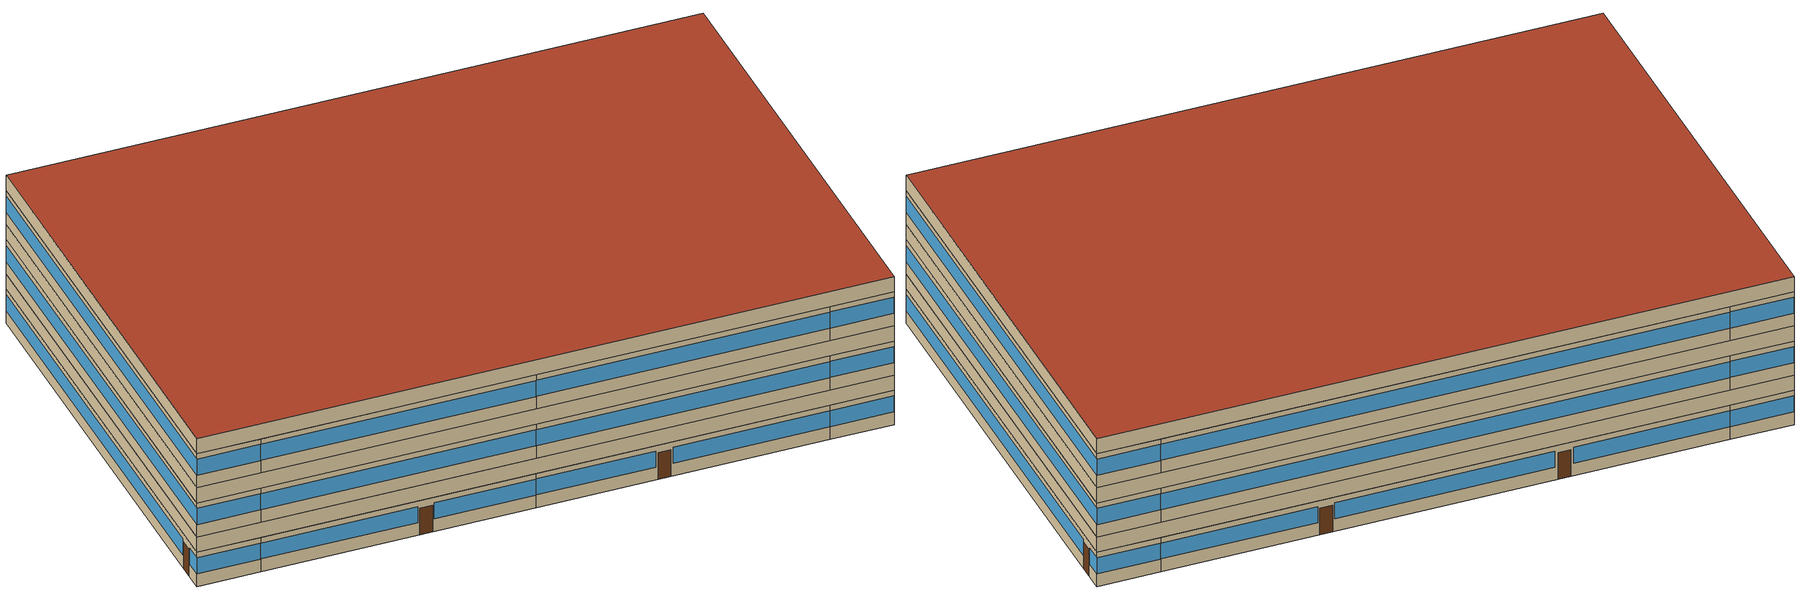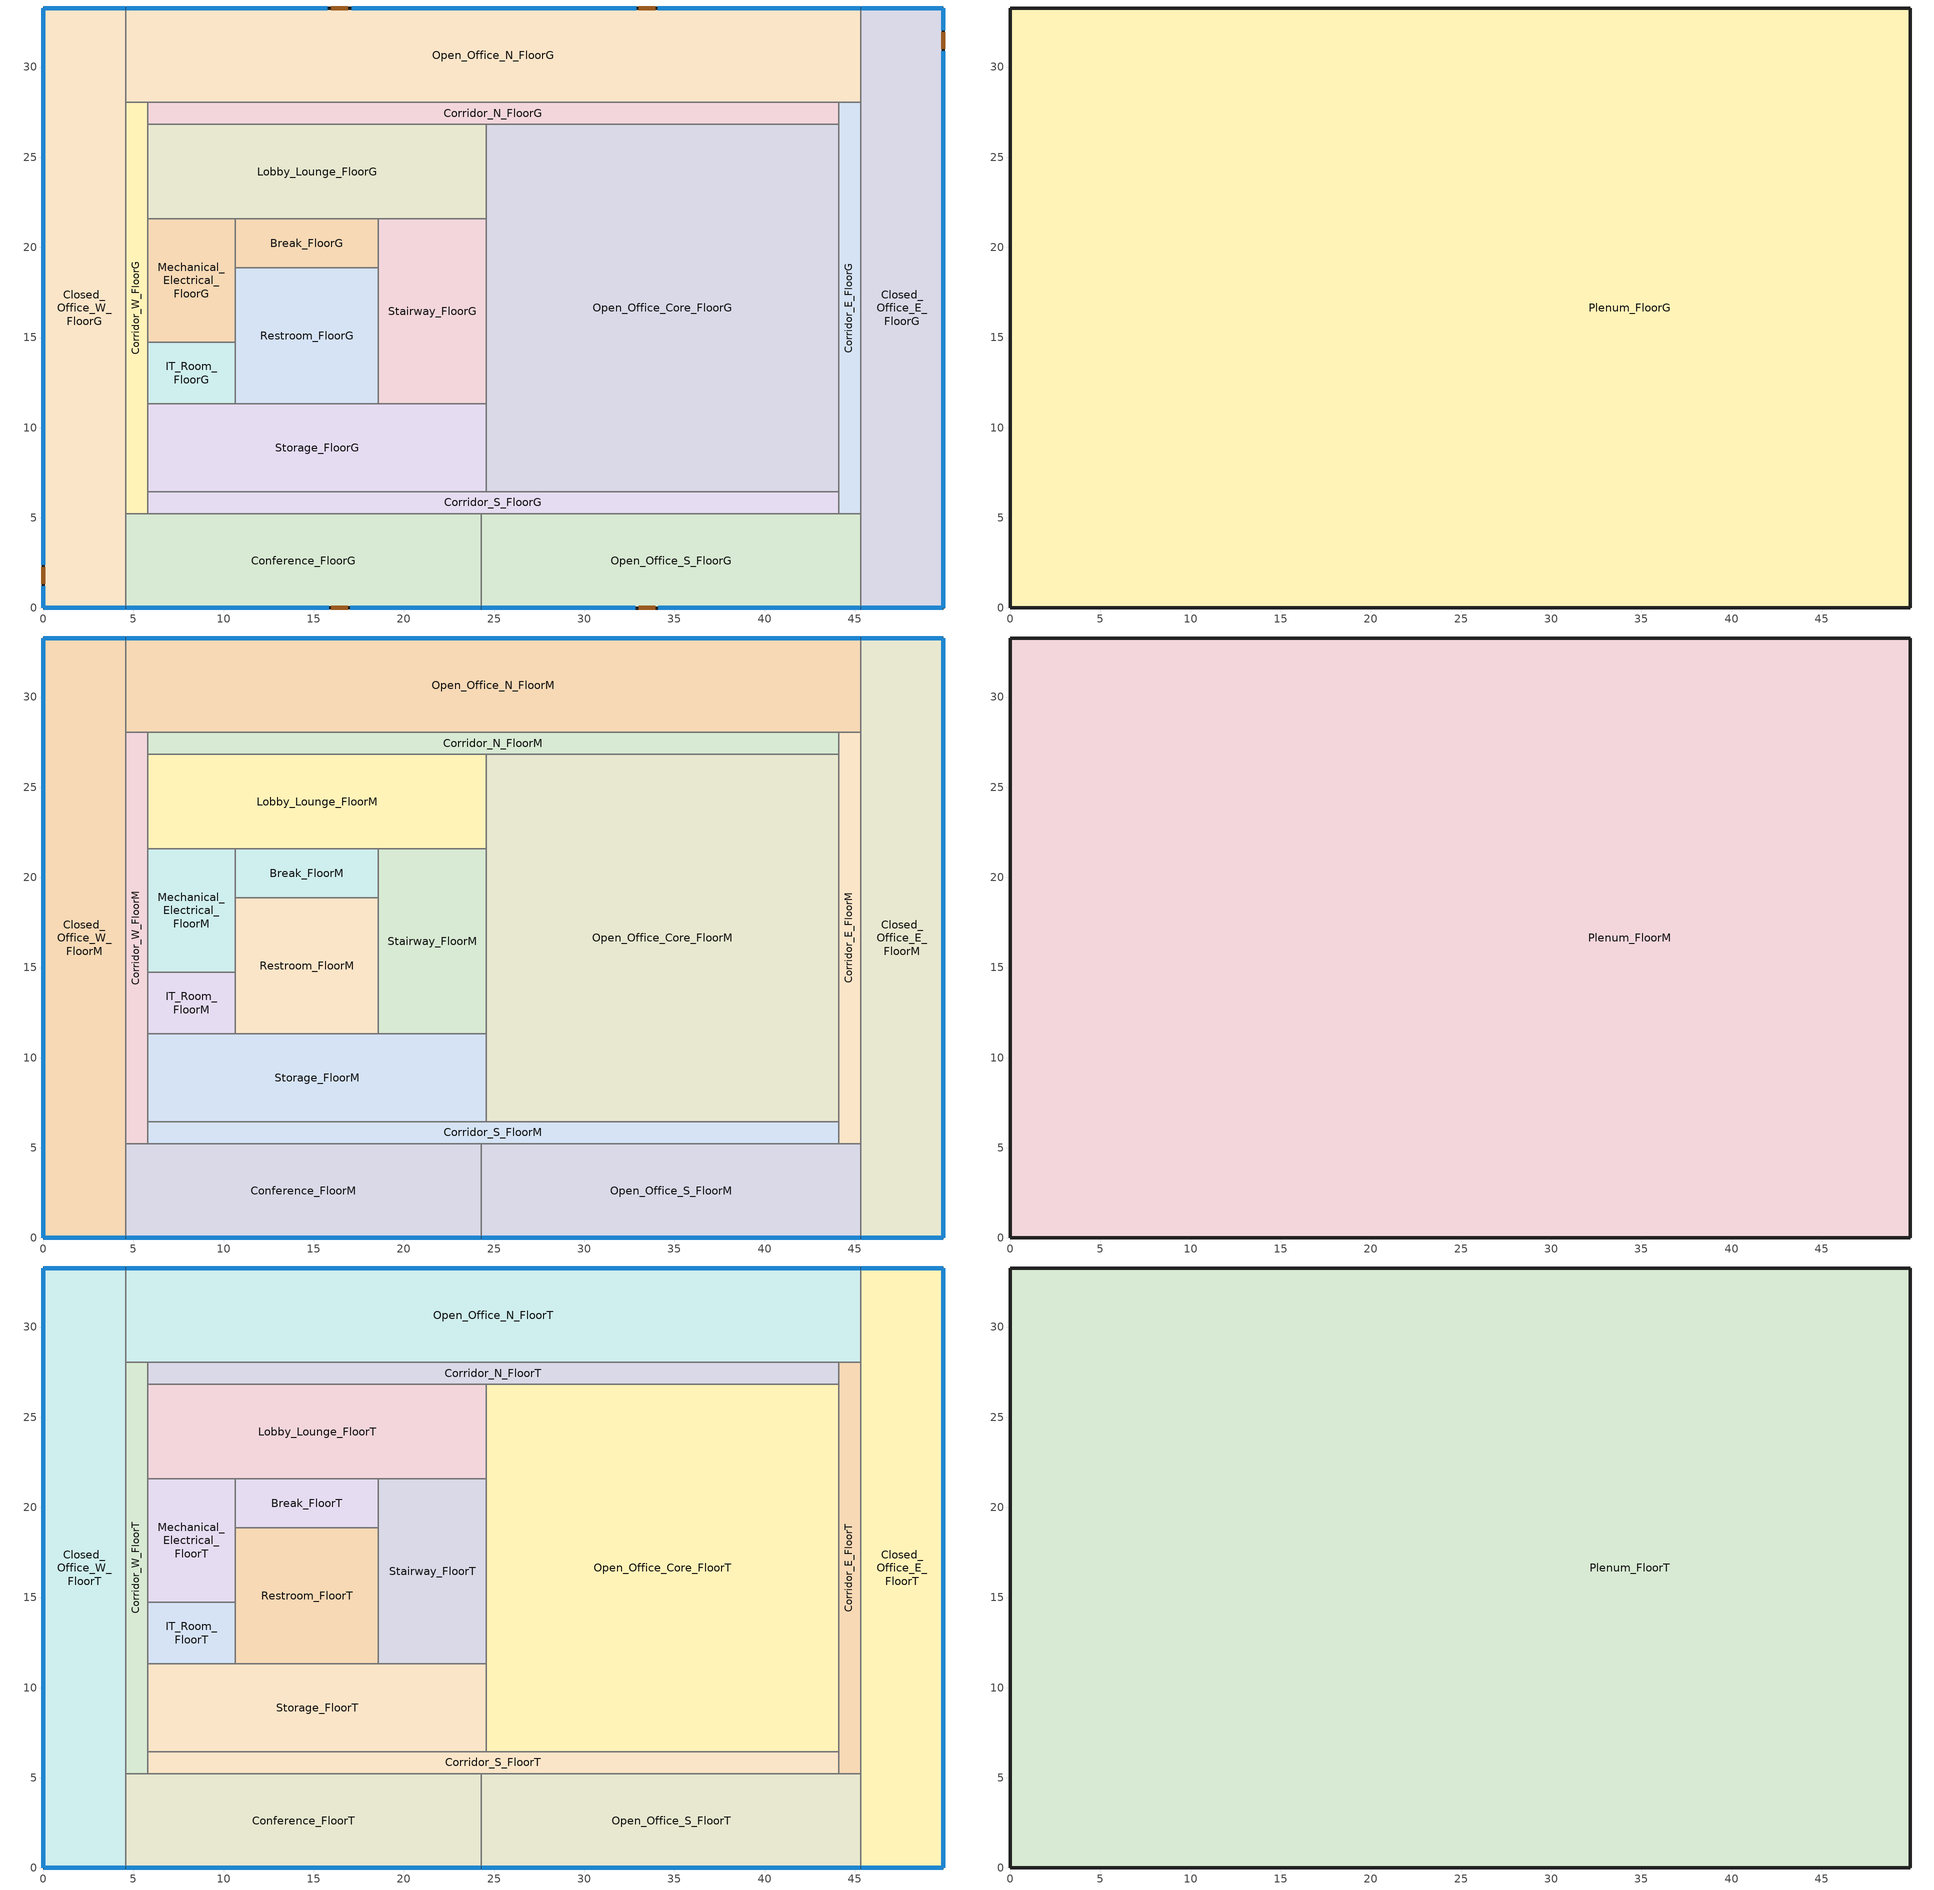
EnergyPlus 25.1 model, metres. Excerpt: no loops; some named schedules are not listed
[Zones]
Break_FloorG
 floor ground (GroundContactFloor): 18.58,21.58 18.58,18.86 10.65,18.86 10.65,21.58 z0
 wall to Stairway_FloorG (IntWall_MetalFramed): 18.58,18.86 18.58,21.58 z0:2.74
 wall to Lobby_Lounge_FloorG (IntWall_MetalFramed): 18.58,21.58 10.65,21.58 z0:2.74
 wall to Restroom_FloorG (IntWall_MetalFramed): 10.65,18.86 18.58,18.86 z0:2.74
 wall to Mechanical_Electrical_FloorG (IntWall_MetalFramed): 10.65,21.58 10.65,18.86 z0:2.74
Closed_Office_E_FloorG
 floor ground (GroundContactFloor): 49.91,33.27 49.91,0 45.34,0 45.34,33.27 z0
 wall outside (ExtWall_MetalFramed_NonRes): 45.34,0 49.91,0 49.91,33.27 45.34,33.27 z0:2.74
 wall to Corridor_E_FloorG (IntWall_MetalFramed): 45.34,28.04 45.34,5.24 z0:2.74
 wall to Open_Office_N_FloorG (IntWall_MetalFramed): 45.34,33.27 45.34,28.04 z0:2.74
 wall to Open_Office_S_FloorG (IntWall_MetalFramed): 45.34,5.24 45.34,0 z0:2.74
 window (FixedWindow_NonRes): 49.91,32.05 49.91,33.25 / 49.91,0.03 49.91,30.89 z1.02:2.3; 49.89,33.27 45.36,33.27 / 45.36,0 49.89,0 z1.02:2.32
 door (ExtOpaqueDoorU145): 49.91,31.01 49.91,31.92 z0:2.13
Closed_Office_W_FloorG
 floor ground (GroundContactFloor): 4.57,33.27 4.57,0 0,0 0,33.27 z0
 wall outside (ExtWall_MetalFramed_NonRes): 4.57,33.27 0,33.27 0,0 4.57,0 z0:2.74
 wall to Corridor_W_FloorG (IntWall_MetalFramed): 4.57,5.24 4.57,28.04 z0:2.74
 wall to Conference_FloorG (IntWall_MetalFramed): 4.57,0 4.57,5.24 z0:2.74
 wall to Open_Office_N_FloorG (IntWall_MetalFramed): 4.57,28.04 4.57,33.27 z0:2.74
 window (FixedWindow_NonRes): 4.55,33.27 0.03,33.27 / 0.03,0 4.55,0 z1.02:2.32; 0,1.21 0,0.03 / 0,33.25 0,2.4 z1.02:2.3
 door (ExtOpaqueDoorU145): 0,2.26 0,1.35 z0:2.13
Conference_FloorG
 floor ground (GroundContactFloor): 24.3,5.24 24.3,0 4.57,0 4.57,5.24 z0
 wall outside (ExtWall_MetalFramed_NonRes): 4.57,0 24.3,0 z0:2.74
 wall to Open_Office_S_FloorG (IntWall_MetalFramed): 24.3,0 24.3,5.24 z0:2.74
 wall to Corridor_S_FloorG (IntWall_MetalFramed): 24.3,5.24 5.79,5.24 z0:2.74
 wall to Corridor_W_FloorG (IntWall_MetalFramed): 5.79,5.24 4.57,5.24 z0:2.74
 window (FixedWindow_NonRes): 17.01,0 24.27,0 / 4.6,0 15.83,0 z1.02:2.31
 door (ExtOpaqueDoorU145): 15.98,0 16.89,0 z0:2.13
Corridor_E_FloorG
 floor ground (GroundContactFloor): 45.34,28.04 45.34,5.24 44.12,5.24 44.12,28.04 z0
 wall to Open_Office_N_FloorG (IntWall_MetalFramed): 45.34,28.04 44.12,28.04 z0:2.74
 wall to Open_Office_S_FloorG (IntWall_MetalFramed): 44.12,5.24 45.34,5.24 z0:2.74
 wall to Corridor_S_FloorG (IntWall_MetalFramed): 44.12,6.46 44.12,5.24 z0:2.74
 wall to Corridor_N_FloorG (IntWall_MetalFramed): 44.12,28.04 44.12,26.82 z0:2.74
 wall to Open_Office_Core_FloorG (IntWall_MetalFramed): 44.12,26.82 44.12,6.46 z0:2.74
Corridor_N_FloorG
 floor ground (GroundContactFloor): 44.12,28.04 44.12,26.82 5.79,26.82 5.79,28.04 z0
 wall to Corridor_W_FloorG (IntWall_MetalFramed): 5.79,28.04 5.79,26.82 z0:2.74
 wall to Lobby_Lounge_FloorG (IntWall_MetalFramed): 5.79,26.82 24.57,26.82 z0:2.74
 wall to Open_Office_Core_FloorG (IntWall_MetalFramed): 24.57,26.82 44.12,26.82 z0:2.74
 wall to Open_Office_N_FloorG (IntWall_MetalFramed): 44.12,28.04 5.79,28.04 z0:2.74
Corridor_S_FloorG
 floor ground (GroundContactFloor): 44.12,6.46 44.12,5.24 5.79,5.24 5.79,6.46 z0
 wall to Corridor_W_FloorG (IntWall_MetalFramed): 5.79,6.46 5.79,5.24 z0:2.74
 wall to Open_Office_Core_FloorG (IntWall_MetalFramed): 44.12,6.46 24.57,6.46 z0:2.74
 wall to Open_Office_S_FloorG (IntWall_MetalFramed): 24.3,5.24 44.12,5.24 z0:2.74
 wall to Storage_FloorG (IntWall_MetalFramed): 24.57,6.46 5.79,6.46 z0:2.74
Corridor_W_FloorG
 floor ground (GroundContactFloor): 5.79,28.04 5.79,5.24 4.57,5.24 4.57,28.04 z0
 wall to Open_Office_N_FloorG (IntWall_MetalFramed): 5.79,28.04 4.57,28.04 z0:2.74
 wall to IT_Room_FloorG (IntWall_MetalFramed): 5.79,11.32 5.79,14.74 z0:2.74
 wall to Lobby_Lounge_FloorG (IntWall_MetalFramed): 5.79,21.58 5.79,26.82 z0:2.74
 wall to Mechanical_Electrical_FloorG (IntWall_MetalFramed): 5.79,14.74 5.79,21.58 z0:2.74
 wall to Storage_FloorG (IntWall_MetalFramed): 5.79,6.46 5.79,11.32 z0:2.74
IT_Room_FloorG
 floor ground (GroundContactFloor): 10.65,14.74 10.65,11.32 5.79,11.32 5.79,14.74 z0
 wall to Restroom_FloorG (IntWall_MetalFramed): 10.65,11.32 10.65,14.74 z0:2.74
 wall to Mechanical_Electrical_FloorG (IntWall_MetalFramed): 10.65,14.74 5.79,14.74 z0:2.74
 wall to Storage_FloorG (IntWall_MetalFramed): 5.79,11.32 10.65,11.32 z0:2.74
Lobby_Lounge_FloorG
 floor ground (GroundContactFloor): 24.57,26.82 24.57,21.58 5.79,21.58 5.79,26.82 z0
 wall to Open_Office_Core_FloorG (IntWall_MetalFramed): 24.57,21.58 24.57,26.82 z0:2.74
 wall to Mechanical_Electrical_FloorG (IntWall_MetalFramed): 5.79,21.58 10.65,21.58 z0:2.74
 wall to Stairway_FloorG (IntWall_MetalFramed): 18.58,21.58 24.57,21.58 z0:2.74
Mechanical_Electrical_FloorG
 floor ground (GroundContactFloor): 10.65,21.58 10.65,14.74 5.79,14.74 5.79,21.58 z0
 wall to Restroom_FloorG (IntWall_MetalFramed): 10.65,14.74 10.65,18.86 z0:2.74
Open_Office_Core_FloorG
 floor ground (GroundContactFloor): 44.12,26.82 44.12,6.46 24.57,6.46 24.57,26.82 z0
 wall to Stairway_FloorG (IntWall_MetalFramed): 24.57,21.58 24.57,11.32 z0:2.74
 wall to Storage_FloorG (IntWall_MetalFramed): 24.57,11.32 24.57,6.46 z0:2.74
Open_Office_N_FloorG
 floor ground (GroundContactFloor): 45.34,33.27 45.34,28.04 4.57,28.04 4.57,33.27 z0
 wall outside (ExtWall_MetalFramed_NonRes): 45.34,33.27 4.57,33.27 z0:2.74
 window (FixedWindow_NonRes): 15.76,33.27 4.6,33.27 / 32.88,33.27 17.12,33.27 / 45.31,33.27 34.07,33.27 z1.02:2.3
 door (ExtOpaqueDoorU145): 16.89,33.27 15.98,33.27 / 33.93,33.27 33.02,33.27 z0:2.13
Open_Office_S_FloorG
 floor ground (GroundContactFloor): 45.34,5.24 45.34,0 24.3,0 24.3,5.24 z0
 wall outside (ExtWall_MetalFramed_NonRes): 24.3,0 45.34,0 z0:2.74
 window (FixedWindow_NonRes): 34.11,0 45.31,0 / 24.32,0 32.84,0 z1.02:2.31
 door (ExtOpaqueDoorU145): 33.02,0 33.93,0 z0:2.13
Restroom_FloorG
 floor ground (GroundContactFloor): 18.58,18.86 18.58,11.32 10.65,11.32 10.65,18.86 z0
 wall to Stairway_FloorG (IntWall_MetalFramed): 18.58,11.32 18.58,18.86 z0:2.74
 wall to Storage_FloorG (IntWall_MetalFramed): 10.65,11.32 18.58,11.32 z0:2.74
Stairway_FloorG
 floor ground (GroundContactFloor): 24.57,21.58 24.57,11.32 18.58,11.32 18.58,21.58 z0
 wall to Storage_FloorG (IntWall_MetalFramed): 18.58,11.32 24.57,11.32 z0:2.74
Storage_FloorG
 floor ground (GroundContactFloor): 24.57,11.32 24.57,6.46 5.79,6.46 5.79,11.32 z0
Plenum_FloorG
 floor to Break_FloorG (IntFloor): 18.58,21.58 18.58,18.86 10.65,18.86 10.65,21.58 z2.74
 floor to Closed_Office_E_FloorG (IntFloor): 49.91,33.27 49.91,0 45.34,0 45.34,33.27 z2.74
 floor to Closed_Office_W_FloorG (IntFloor): 4.57,33.27 4.57,0 0,0 0,33.27 z2.74
 floor to Conference_FloorG (IntFloor): 24.3,5.24 24.3,0 4.57,0 4.57,5.24 z2.74
 floor to Corridor_E_FloorG (IntFloor): 45.34,28.04 45.34,5.24 44.12,5.24 44.12,28.04 z2.74
 floor to Corridor_N_FloorG (IntFloor): 44.12,28.04 44.12,26.82 5.79,26.82 5.79,28.04 z2.74
 floor to Corridor_S_FloorG (IntFloor): 44.12,6.46 44.12,5.24 5.79,5.24 5.79,6.46 z2.74
 floor to Corridor_W_FloorG (IntFloor): 5.79,28.04 5.79,5.24 4.57,5.24 4.57,28.04 z2.74
 floor to IT_Room_FloorG (IntFloor): 10.65,14.74 10.65,11.32 5.79,11.32 5.79,14.74 z2.74
 floor to Lobby_Lounge_FloorG (IntFloor): 24.57,26.82 24.57,21.58 5.79,21.58 5.79,26.82 z2.74
 floor to Mechanical_Electrical_FloorG (IntFloor): 10.65,21.58 10.65,14.74 5.79,14.74 5.79,21.58 z2.74
 floor to Open_Office_Core_FloorG (IntFloor): 44.12,26.82 44.12,6.46 24.57,6.46 24.57,26.82 z2.74
 floor to Open_Office_N_FloorG (IntFloor): 45.34,33.27 45.34,28.04 4.57,28.04 4.57,33.27 z2.74
 floor to Open_Office_S_FloorG (IntFloor): 45.34,5.24 45.34,0 24.3,0 24.3,5.24 z2.74
 floor to Restroom_FloorG (IntFloor): 18.58,18.86 18.58,11.32 10.65,11.32 10.65,18.86 z2.74
 floor to Stairway_FloorG (IntFloor): 24.57,21.58 24.57,11.32 18.58,11.32 18.58,21.58 z2.74
 floor to Storage_FloorG (IntFloor): 24.57,11.32 24.57,6.46 5.79,6.46 5.79,11.32 z2.74
 wall outside (ExtWall_MetalFramed_NonRes): 49.91,0 49.91,33.27 0,33.27 0,0 49.91,0 z2.74:3.96
Break_FloorM
 floor to Plenum_FloorG (IntFloor): 18.58,21.58 18.58,18.86 10.65,18.86 10.65,21.58 z3.96
 wall to Stairway_FloorM (IntWall_MetalFramed): 18.58,18.86 18.58,21.58 z3.96:6.71
 wall to Lobby_Lounge_FloorM (IntWall_MetalFramed): 18.58,21.58 10.65,21.58 z3.96:6.71
 wall to Restroom_FloorM (IntWall_MetalFramed): 10.65,18.86 18.58,18.86 z3.96:6.71
 wall to Mechanical_Electrical_FloorM (IntWall_MetalFramed): 10.65,21.58 10.65,18.86 z3.96:6.71
Closed_Office_E_FloorM
 floor to Plenum_FloorG (IntFloor): 49.91,33.27 49.91,0 45.34,0 45.34,33.27 z3.96
 wall outside (ExtWall_MetalFramed_NonRes): 45.34,0 49.91,0 49.91,33.27 45.34,33.27 z3.96:6.71
 wall to Corridor_E_FloorM (IntWall_MetalFramed): 45.34,28.04 45.34,5.24 z3.96:6.71
 wall to Open_Office_N_FloorM (IntWall_MetalFramed): 45.34,33.27 45.34,28.04 z3.96:6.71
 wall to Open_Office_S_FloorM (IntWall_MetalFramed): 45.34,5.24 45.34,0 z3.96:6.71
 window (FixedWindow_NonRes): 49.91,0.03 49.91,33.25 z4.98:6.27; 49.89,33.27 45.36,33.27 / 45.36,0 49.89,0 z4.98:6.28
Closed_Office_W_FloorM
 floor to Plenum_FloorG (IntFloor): 4.57,33.27 4.57,0 0,0 0,33.27 z3.96
 wall outside (ExtWall_MetalFramed_NonRes): 4.57,33.27 0,33.27 0,0 4.57,0 z3.96:6.71
 wall to Corridor_W_FloorM (IntWall_MetalFramed): 4.57,5.24 4.57,28.04 z3.96:6.71
 wall to Conference_FloorM (IntWall_MetalFramed): 4.57,0 4.57,5.24 z3.96:6.71
 wall to Open_Office_N_FloorM (IntWall_MetalFramed): 4.57,28.04 4.57,33.27 z3.96:6.71
 window (FixedWindow_NonRes): 4.55,33.27 0.03,33.27 / 0.03,0 4.55,0 z4.98:6.28; 0,33.25 0,0.03 z4.98:6.27
Conference_FloorM
 floor to Plenum_FloorG (IntFloor): 24.3,5.24 24.3,0 4.57,0 4.57,5.24 z3.96
 wall outside (ExtWall_MetalFramed_NonRes): 4.57,0 24.3,0 z3.96:6.71
 wall to Open_Office_S_FloorM (IntWall_MetalFramed): 24.3,0 24.3,5.24 z3.96:6.71
 wall to Corridor_S_FloorM (IntWall_MetalFramed): 24.3,5.24 5.79,5.24 z3.96:6.71
 wall to Corridor_W_FloorM (IntWall_MetalFramed): 5.79,5.24 4.57,5.24 z3.96:6.71
 window (FixedWindow_NonRes): 4.6,0 24.27,0 z4.98:6.27
Corridor_E_FloorM
 floor to Plenum_FloorG (IntFloor): 45.34,28.04 45.34,5.24 44.12,5.24 44.12,28.04 z3.96
 wall to Open_Office_N_FloorM (IntWall_MetalFramed): 45.34,28.04 44.12,28.04 z3.96:6.71
 wall to Open_Office_S_FloorM (IntWall_MetalFramed): 44.12,5.24 45.34,5.24 z3.96:6.71
 wall to Corridor_S_FloorM (IntWall_MetalFramed): 44.12,6.46 44.12,5.24 z3.96:6.71
 wall to Corridor_N_FloorM (IntWall_MetalFramed): 44.12,28.04 44.12,26.82 z3.96:6.71
 wall to Open_Office_Core_FloorM (IntWall_MetalFramed): 44.12,26.82 44.12,6.46 z3.96:6.71
Corridor_N_FloorM
 floor to Plenum_FloorG (IntFloor): 44.12,28.04 44.12,26.82 5.79,26.82 5.79,28.04 z3.96
 wall to Corridor_W_FloorM (IntWall_MetalFramed): 5.79,28.04 5.79,26.82 z3.96:6.71
 wall to Lobby_Lounge_FloorM (IntWall_MetalFramed): 5.79,26.82 24.57,26.82 z3.96:6.71
 wall to Open_Office_Core_FloorM (IntWall_MetalFramed): 24.57,26.82 44.12,26.82 z3.96:6.71
 wall to Open_Office_N_FloorM (IntWall_MetalFramed): 44.12,28.04 5.79,28.04 z3.96:6.71
Corridor_S_FloorM
 floor to Plenum_FloorG (IntFloor): 44.12,6.46 44.12,5.24 5.79,5.24 5.79,6.46 z3.96
 wall to Corridor_W_FloorM (IntWall_MetalFramed): 5.79,6.46 5.79,5.24 z3.96:6.71
 wall to Open_Office_Core_FloorM (IntWall_MetalFramed): 44.12,6.46 24.57,6.46 z3.96:6.71
 wall to Open_Office_S_FloorM (IntWall_MetalFramed): 24.3,5.24 44.12,5.24 z3.96:6.71
 wall to Storage_FloorM (IntWall_MetalFramed): 24.57,6.46 5.79,6.46 z3.96:6.71
Corridor_W_FloorM
 floor to Plenum_FloorG (IntFloor): 5.79,28.04 5.79,5.24 4.57,5.24 4.57,28.04 z3.96
 wall to Open_Office_N_FloorM (IntWall_MetalFramed): 5.79,28.04 4.57,28.04 z3.96:6.71
 wall to IT_Room_FloorM (IntWall_MetalFramed): 5.79,11.32 5.79,14.74 z3.96:6.71
 wall to Lobby_Lounge_FloorM (IntWall_MetalFramed): 5.79,21.58 5.79,26.82 z3.96:6.71
 wall to Mechanical_Electrical_FloorM (IntWall_MetalFramed): 5.79,14.74 5.79,21.58 z3.96:6.71
 wall to Storage_FloorM (IntWall_MetalFramed): 5.79,6.46 5.79,11.32 z3.96:6.71
IT_Room_FloorM
 floor to Plenum_FloorG (IntFloor): 10.65,14.74 10.65,11.32 5.79,11.32 5.79,14.74 z3.96
 wall to Restroom_FloorM (IntWall_MetalFramed): 10.65,11.32 10.65,14.74 z3.96:6.71
 wall to Mechanical_Electrical_FloorM (IntWall_MetalFramed): 10.65,14.74 5.79,14.74 z3.96:6.71
 wall to Storage_FloorM (IntWall_MetalFramed): 5.79,11.32 10.65,11.32 z3.96:6.71
Lobby_Lounge_FloorM
 floor to Plenum_FloorG (IntFloor): 24.57,26.82 24.57,21.58 5.79,21.58 5.79,26.82 z3.96
 wall to Open_Office_Core_FloorM (IntWall_MetalFramed): 24.57,21.58 24.57,26.82 z3.96:6.71
 wall to Mechanical_Electrical_FloorM (IntWall_MetalFramed): 5.79,21.58 10.65,21.58 z3.96:6.71
 wall to Stairway_FloorM (IntWall_MetalFramed): 18.58,21.58 24.57,21.58 z3.96:6.71
Mechanical_Electrical_FloorM
 floor to Plenum_FloorG (IntFloor): 10.65,21.58 10.65,14.74 5.79,14.74 5.79,21.58 z3.96
 wall to Restroom_FloorM (IntWall_MetalFramed): 10.65,14.74 10.65,18.86 z3.96:6.71
Open_Office_Core_FloorM
 floor to Plenum_FloorG (IntFloor): 44.12,26.82 44.12,6.46 24.57,6.46 24.57,26.82 z3.96
 wall to Stairway_FloorM (IntWall_MetalFramed): 24.57,21.58 24.57,11.32 z3.96:6.71
 wall to Storage_FloorM (IntWall_MetalFramed): 24.57,11.32 24.57,6.46 z3.96:6.71
Open_Office_N_FloorM
 floor to Plenum_FloorG (IntFloor): 45.34,33.27 45.34,28.04 4.57,28.04 4.57,33.27 z3.96
 wall outside (ExtWall_MetalFramed_NonRes): 45.34,33.27 4.57,33.27 z3.96:6.71
 window (FixedWindow_NonRes): 45.31,33.27 4.6,33.27 z4.98:6.27
Open_Office_S_FloorM
 floor to Plenum_FloorG (IntFloor): 45.34,5.24 45.34,0 24.3,0 24.3,5.24 z3.96
 wall outside (ExtWall_MetalFramed_NonRes): 24.3,0 45.34,0 z3.96:6.71
 window (FixedWindow_NonRes): 24.32,0 45.31,0 z4.98:6.27
Restroom_FloorM
 floor to Plenum_FloorG (IntFloor): 18.58,18.86 18.58,11.32 10.65,11.32 10.65,18.86 z3.96
 wall to Stairway_FloorM (IntWall_MetalFramed): 18.58,11.32 18.58,18.86 z3.96:6.71
 wall to Storage_FloorM (IntWall_MetalFramed): 10.65,11.32 18.58,11.32 z3.96:6.71
Stairway_FloorM
 floor to Plenum_FloorG (IntFloor): 24.57,21.58 24.57,11.32 18.58,11.32 18.58,21.58 z3.96
 wall to Storage_FloorM (IntWall_MetalFramed): 18.58,11.32 24.57,11.32 z3.96:6.71
Storage_FloorM
 floor to Plenum_FloorG (IntFloor): 24.57,11.32 24.57,6.46 5.79,6.46 5.79,11.32 z3.96
Plenum_FloorM
 floor to Break_FloorM (IntFloor): 18.58,21.58 18.58,18.86 10.65,18.86 10.65,21.58 z6.71
 floor to Closed_Office_E_FloorM (IntFloor): 49.91,33.27 49.91,0 45.34,0 45.34,33.27 z6.71
 floor to Closed_Office_W_FloorM (IntFloor): 4.57,33.27 4.57,0 0,0 0,33.27 z6.71
 floor to Conference_FloorM (IntFloor): 24.3,5.24 24.3,0 4.57,0 4.57,5.24 z6.71
 floor to Corridor_E_FloorM (IntFloor): 45.34,28.04 45.34,5.24 44.12,5.24 44.12,28.04 z6.71
 floor to Corridor_N_FloorM (IntFloor): 44.12,28.04 44.12,26.82 5.79,26.82 5.79,28.04 z6.71
 floor to Corridor_S_FloorM (IntFloor): 44.12,6.46 44.12,5.24 5.79,5.24 5.79,6.46 z6.71
 floor to Corridor_W_FloorM (IntFloor): 5.79,28.04 5.79,5.24 4.57,5.24 4.57,28.04 z6.71
 floor to IT_Room_FloorM (IntFloor): 10.65,14.74 10.65,11.32 5.79,11.32 5.79,14.74 z6.71
 floor to Lobby_Lounge_FloorM (IntFloor): 24.57,26.82 24.57,21.58 5.79,21.58 5.79,26.82 z6.71
 floor to Mechanical_Electrical_FloorM (IntFloor): 10.65,21.58 10.65,14.74 5.79,14.74 5.79,21.58 z6.71
 floor to Open_Office_Core_FloorM (IntFloor): 44.12,26.82 44.12,6.46 24.57,6.46 24.57,26.82 z6.71
 floor to Open_Office_N_FloorM (IntFloor): 45.34,33.27 45.34,28.04 4.57,28.04 4.57,33.27 z6.71
 floor to Open_Office_S_FloorM (IntFloor): 45.34,5.24 45.34,0 24.3,0 24.3,5.24 z6.71
 floor to Restroom_FloorM (IntFloor): 18.58,18.86 18.58,11.32 10.65,11.32 10.65,18.86 z6.71
 floor to Stairway_FloorM (IntFloor): 24.57,21.58 24.57,11.32 18.58,11.32 18.58,21.58 z6.71
 floor to Storage_FloorM (IntFloor): 24.57,11.32 24.57,6.46 5.79,6.46 5.79,11.32 z6.71
 wall outside (ExtWall_MetalFramed_NonRes): 49.91,0 49.91,33.27 0,33.27 0,0 49.91,0 z6.71:7.92
Break_FloorT
 floor to Plenum_FloorM (IntFloor): 18.58,21.58 18.58,18.86 10.65,18.86 10.65,21.58 z7.92
 wall to Stairway_FloorT (IntWall_MetalFramed): 18.58,18.86 18.58,21.58 z7.92:10.67
 wall to Lobby_Lounge_FloorT (IntWall_MetalFramed): 18.58,21.58 10.65,21.58 z7.92:10.67
 wall to Restroom_FloorT (IntWall_MetalFramed): 10.65,18.86 18.58,18.86 z7.92:10.67
 wall to Mechanical_Electrical_FloorT (IntWall_MetalFramed): 10.65,21.58 10.65,18.86 z7.92:10.67
Closed_Office_E_FloorT
 floor to Plenum_FloorM (IntFloor): 49.91,33.27 49.91,0 45.34,0 45.34,33.27 z7.92
 wall outside (ExtWall_MetalFramed_NonRes): 45.34,0 49.91,0 49.91,33.27 45.34,33.27 z7.92:10.67
 wall to Corridor_E_FloorT (IntWall_MetalFramed): 45.34,28.04 45.34,5.24 z7.92:10.67
 wall to Open_Office_N_FloorT (IntWall_MetalFramed): 45.34,33.27 45.34,28.04 z7.92:10.67
 wall to Open_Office_S_FloorT (IntWall_MetalFramed): 45.34,5.24 45.34,0 z7.92:10.67
 window (FixedWindow_NonRes): 49.91,0.03 49.91,33.25 z8.95:10.23; 49.89,33.27 45.36,33.27 / 45.36,0 49.89,0 z8.95:10.24
Closed_Office_W_FloorT
 floor to Plenum_FloorM (IntFloor): 4.57,33.27 4.57,0 0,0 0,33.27 z7.92
 wall outside (ExtWall_MetalFramed_NonRes): 4.57,33.27 0,33.27 0,0 4.57,0 z7.92:10.67
 wall to Corridor_W_FloorT (IntWall_MetalFramed): 4.57,5.24 4.57,28.04 z7.92:10.67
 wall to Conference_FloorT (IntWall_MetalFramed): 4.57,0 4.57,5.24 z7.92:10.67
 wall to Open_Office_N_FloorT (IntWall_MetalFramed): 4.57,28.04 4.57,33.27 z7.92:10.67
 window (FixedWindow_NonRes): 4.55,33.27 0.03,33.27 / 0.03,0 4.55,0 z8.95:10.24; 0,33.25 0,0.03 z8.95:10.23
Conference_FloorT
 floor to Plenum_FloorM (IntFloor): 24.3,5.24 24.3,0 4.57,0 4.57,5.24 z7.92
 wall outside (ExtWall_MetalFramed_NonRes): 4.57,0 24.3,0 z7.92:10.67
 wall to Open_Office_S_FloorT (IntWall_MetalFramed): 24.3,0 24.3,5.24 z7.92:10.67
 wall to Corridor_S_FloorT (IntWall_MetalFramed): 24.3,5.24 5.79,5.24 z7.92:10.67
 wall to Corridor_W_FloorT (IntWall_MetalFramed): 5.79,5.24 4.57,5.24 z7.92:10.67
 window (FixedWindow_NonRes): 4.6,0 24.27,0 z8.95:10.23
Corridor_E_FloorT
 floor to Plenum_FloorM (IntFloor): 45.34,28.04 45.34,5.24 44.12,5.24 44.12,28.04 z7.92
 wall to Open_Office_N_FloorT (IntWall_MetalFramed): 45.34,28.04 44.12,28.04 z7.92:10.67
 wall to Open_Office_S_FloorT (IntWall_MetalFramed): 44.12,5.24 45.34,5.24 z7.92:10.67
 wall to Corridor_S_FloorT (IntWall_MetalFramed): 44.12,6.46 44.12,5.24 z7.92:10.67
 wall to Corridor_N_FloorT (IntWall_MetalFramed): 44.12,28.04 44.12,26.82 z7.92:10.67
 wall to Open_Office_Core_FloorT (IntWall_MetalFramed): 44.12,26.82 44.12,6.46 z7.92:10.67
Corridor_N_FloorT
 floor to Plenum_FloorM (IntFloor): 44.12,28.04 44.12,26.82 5.79,26.82 5.79,28.04 z7.92
 wall to Corridor_W_FloorT (IntWall_MetalFramed): 5.79,28.04 5.79,26.82 z7.92:10.67
 wall to Lobby_Lounge_FloorT (IntWall_MetalFramed): 5.79,26.82 24.57,26.82 z7.92:10.67
 wall to Open_Office_Core_FloorT (IntWall_MetalFramed): 24.57,26.82 44.12,26.82 z7.92:10.67
 wall to Open_Office_N_FloorT (IntWall_MetalFramed): 44.12,28.04 5.79,28.04 z7.92:10.67
Corridor_S_FloorT
 floor to Plenum_FloorM (IntFloor): 44.12,6.46 44.12,5.24 5.79,5.24 5.79,6.46 z7.92
 wall to Corridor_W_FloorT (IntWall_MetalFramed): 5.79,6.46 5.79,5.24 z7.92:10.67
 wall to Open_Office_Core_FloorT (IntWall_MetalFramed): 44.12,6.46 24.57,6.46 z7.92:10.67
 wall to Open_Office_S_FloorT (IntWall_MetalFramed): 24.3,5.24 44.12,5.24 z7.92:10.67
 wall to Storage_FloorT (IntWall_MetalFramed): 24.57,6.46 5.79,6.46 z7.92:10.67
Corridor_W_FloorT
 floor to Plenum_FloorM (IntFloor): 5.79,28.04 5.79,5.24 4.57,5.24 4.57,28.04 z7.92
 wall to Open_Office_N_FloorT (IntWall_MetalFramed): 5.79,28.04 4.57,28.04 z7.92:10.67
 wall to IT_Room_FloorT (IntWall_MetalFramed): 5.79,11.32 5.79,14.74 z7.92:10.67
 wall to Lobby_Lounge_FloorT (IntWall_MetalFramed): 5.79,21.58 5.79,26.82 z7.92:10.67
 wall to Mechanical_Electrical_FloorT (IntWall_MetalFramed): 5.79,14.74 5.79,21.58 z7.92:10.67
 wall to Storage_FloorT (IntWall_MetalFramed): 5.79,6.46 5.79,11.32 z7.92:10.67
IT_Room_FloorT
 floor to Plenum_FloorM (IntFloor): 10.65,14.74 10.65,11.32 5.79,11.32 5.79,14.74 z7.92
 wall to Restroom_FloorT (IntWall_MetalFramed): 10.65,11.32 10.65,14.74 z7.92:10.67
 wall to Mechanical_Electrical_FloorT (IntWall_MetalFramed): 10.65,14.74 5.79,14.74 z7.92:10.67
 wall to Storage_FloorT (IntWall_MetalFramed): 5.79,11.32 10.65,11.32 z7.92:10.67
Lobby_Lounge_FloorT
 floor to Plenum_FloorM (IntFloor): 24.57,26.82 24.57,21.58 5.79,21.58 5.79,26.82 z7.92
 wall to Open_Office_Core_FloorT (IntWall_MetalFramed): 24.57,21.58 24.57,26.82 z7.92:10.67
 wall to Mechanical_Electrical_FloorT (IntWall_MetalFramed): 5.79,21.58 10.65,21.58 z7.92:10.67
 wall to Stairway_FloorT (IntWall_MetalFramed): 18.58,21.58 24.57,21.58 z7.92:10.67
Mechanical_Electrical_FloorT
 floor to Plenum_FloorM (IntFloor): 10.65,21.58 10.65,14.74 5.79,14.74 5.79,21.58 z7.92
 wall to Restroom_FloorT (IntWall_MetalFramed): 10.65,14.74 10.65,18.86 z7.92:10.67
Open_Office_Core_FloorT
 floor to Plenum_FloorM (IntFloor): 44.12,26.82 44.12,6.46 24.57,6.46 24.57,26.82 z7.92
 wall to Stairway_FloorT (IntWall_MetalFramed): 24.57,21.58 24.57,11.32 z7.92:10.67
 wall to Storage_FloorT (IntWall_MetalFramed): 24.57,11.32 24.57,6.46 z7.92:10.67
Open_Office_N_FloorT
 floor to Plenum_FloorM (IntFloor): 45.34,33.27 45.34,28.04 4.57,28.04 4.57,33.27 z7.92
 wall outside (ExtWall_MetalFramed_NonRes): 45.34,33.27 4.57,33.27 z7.92:10.67
 window (FixedWindow_NonRes): 45.31,33.27 4.6,33.27 z8.95:10.23
Open_Office_S_FloorT
 floor to Plenum_FloorM (IntFloor): 45.34,5.24 45.34,0 24.3,0 24.3,5.24 z7.92
 wall outside (ExtWall_MetalFramed_NonRes): 24.3,0 45.34,0 z7.92:10.67
 window (FixedWindow_NonRes): 24.32,0 45.31,0 z8.95:10.23
Restroom_FloorT
 floor to Plenum_FloorM (IntFloor): 18.58,18.86 18.58,11.32 10.65,11.32 10.65,18.86 z7.92
 wall to Stairway_FloorT (IntWall_MetalFramed): 18.58,11.32 18.58,18.86 z7.92:10.67
 wall to Storage_FloorT (IntWall_MetalFramed): 10.65,11.32 18.58,11.32 z7.92:10.67
Stairway_FloorT
 floor to Plenum_FloorM (IntFloor): 24.57,21.58 24.57,11.32 18.58,11.32 18.58,21.58 z7.92
 wall to Storage_FloorT (IntWall_MetalFramed): 18.58,11.32 24.57,11.32 z7.92:10.67
Storage_FloorT
 floor to Plenum_FloorM (IntFloor): 24.57,11.32 24.57,6.46 5.79,6.46 5.79,11.32 z7.92
Plenum_FloorT
 floor to Break_FloorT (IntFloor): 18.58,21.58 18.58,18.86 10.65,18.86 10.65,21.58 z10.67
 floor to Closed_Office_E_FloorT (IntFloor): 49.91,33.27 49.91,0 45.34,0 45.34,33.27 z10.67
 floor to Closed_Office_W_FloorT (IntFloor): 4.57,33.27 4.57,0 0,0 0,33.27 z10.67
 floor to Conference_FloorT (IntFloor): 24.3,5.24 24.3,0 4.57,0 4.57,5.24 z10.67
 floor to Corridor_E_FloorT (IntFloor): 45.34,28.04 45.34,5.24 44.12,5.24 44.12,28.04 z10.67
 floor to Corridor_N_FloorT (IntFloor): 44.12,28.04 44.12,26.82 5.79,26.82 5.79,28.04 z10.67
 floor to Corridor_S_FloorT (IntFloor): 44.12,6.46 44.12,5.24 5.79,5.24 5.79,6.46 z10.67
 floor to Corridor_W_FloorT (IntFloor): 5.79,28.04 5.79,5.24 4.57,5.24 4.57,28.04 z10.67
 floor to IT_Room_FloorT (IntFloor): 10.65,14.74 10.65,11.32 5.79,11.32 5.79,14.74 z10.67
 floor to Lobby_Lounge_FloorT (IntFloor): 24.57,26.82 24.57,21.58 5.79,21.58 5.79,26.82 z10.67
 floor to Mechanical_Electrical_FloorT (IntFloor): 10.65,21.58 10.65,14.74 5.79,14.74 5.79,21.58 z10.67
 floor to Open_Office_Core_FloorT (IntFloor): 44.12,26.82 44.12,6.46 24.57,6.46 24.57,26.82 z10.67
 floor to Open_Office_N_FloorT (IntFloor): 45.34,33.27 45.34,28.04 4.57,28.04 4.57,33.27 z10.67
 floor to Open_Office_S_FloorT (IntFloor): 45.34,5.24 45.34,0 24.3,0 24.3,5.24 z10.67
 floor to Restroom_FloorT (IntFloor): 18.58,18.86 18.58,11.32 10.65,11.32 10.65,18.86 z10.67
 floor to Stairway_FloorT (IntFloor): 24.57,21.58 24.57,11.32 18.58,11.32 18.58,21.58 z10.67
 floor to Storage_FloorT (IntFloor): 24.57,11.32 24.57,6.46 5.79,6.46 5.79,11.32 z10.67
 wall outside (ExtWall_MetalFramed_NonRes): 49.91,0 49.91,33.27 0,33.27 0,0 49.91,0 z10.67:11.89
 roof outside (FlatRoof_WoodFramingAndOther_NonRes): 49.91,0 49.91,33.27 0,33.27 0,0 z11.89
[Building]
OfficeMedium: North Axis {deg}=0; Loads Convergence Tolerance Value {W}=0.5; Temperature Convergence Tolerance Value {deltaC}=0.5; Solar Distribution=FullExterior; Maximum Number of Warmup Days=50
[Site:Location]
CALIFORNIA REDWOOD COAST: Latitude {deg}=38.58; Longitude {deg}=-121.49; Time Zone {hr}=-8; Elevation {m}=60.96
[SizingPeriod:DesignDay] Day of Month=21; Day Type=SummerDesignDay; Dry-Bulb Temperature Range Modifier Type=DefaultMultipliers; Humidity Condition Type=WetBulb; Barometric Pressure {Pa}=100594; Wind Speed {m/s}=2.9; Wind Direction {deg}=340; Rain Indicator=No; Snow Indicator=No; Daylight Saving Time Indicator=No; Solar Model Indicator=ASHRAETau
Name | Month | Maximum Dry-Bulb Temperature {C} | Daily Dry-Bulb Temperature Range {deltaC} | Wetbulb or DewPoint at Maximum Dry-Bulb {C} | ASHRAE Clear Sky Optical Depth for Beam Irradiance (taub) | ASHRAE Clear Sky Optical Depth for Diffuse Irradiance (taud)
CALIFORNIA REDWOOD COAST  August .4% Condns DB=>MCWB | 8 | 21.8 | 6.3 | 16.2 | 0.353 | 2.51
CALIFORNIA REDWOOD COAST  July .4% Condns DB=>MCWB | 7 | 21.2 | 5.8 | 15.9 | 0.364 | 2.473
CALIFORNIA REDWOOD COAST  June .4% Condns DB=>MCWB | 6 | 21.3 | 6.9 | 15.7 | 0.352 | 2.502
CALIFORNIA REDWOOD COAST  November .4% Condns DB=>MCWB | 11 | 20.6 | 8.1 | 13.8 | 0.317 | 2.59
[Site:WaterMainsTemperature]
Calculation Method=Schedule; Temperature Schedule=WaterMainCZ01
[Material]
Name | Roughness | Thickness {m} | Conductivity {W/m-K} | Density {kg/m3} | Specific Heat {J/kg-K} | Thermal Absorptance | Solar Absorptance | Visible Absorptance
Air - Metal Wall Framing - 16 or 24 in. OC | Smooth | 0.1397 | 1.22017 | 1.28148 | 1004.832 | 0.9 | 0.7 | 0.7
ExtWall_MetalFramed_NonRes Insulation | Smooth | 0.0582168 | 0.0230188 | 16.0185 | 1130.436 | 0.9 | 0.7 | 0.7
Gypsum Board - 5/8 in. | MediumRough | 0.016002 | 0.158656 | 640.739 | 1130.436 | 0.9 | 0.7 | 0.8
Metal Standing Seam - 1/16 in. | Smooth | 0.0015875 | 15.363 | 7820.53 | 502.416 | 0.85 | 0.92 | 0.85
Stucco - 7/8 in. | MediumRough | 0.022352 | 0.700948 | 1855.1 | 837.36 | 0.9 | 0.7 | 0.8
Concrete - 140 lb/ft3 - 4 in. | MediumRough | 0.1016 | 1.9514 | 2239.06 | 921.096 | 0.9 | 0.7 | 0.8
Carpet - 3/4 in. | Smooth | 0.01905 | 0.0455183 | 288.332 | 1381.644 | 0.9 | 0.7 | 0.8
Metal Deck - 1/16 in. | MediumRough | 0.0015875 | 45.3452 | 7820.53 | 502.416 | 0.9 | 0.7 | 0.8
Built-up roofing | Rough | 0.0002413 | 0.023072 | 17940.7 | 6.10864e+06 | 0.9 | 0.7 | 0.8
FlatRoof_WoodFramingAndOther_NonRes Insulation | Smooth | 0.137135 | 0.0230188 | 16.0185 | 1130.436 | 0.9 | 0.7 | 0.8
[Material:NoMass]
ExtOpaqueDoorU145 Material: Roughness=MediumSmooth; Thermal Resistance {m2-K/W}=0.00212643; Thermal Absorptance=0.9; Solar Absorptance=0.7; Visible Absorptance=0.7
[WindowMaterial:SimpleGlazingSystem]
FixedWindow_NonRes Material: U-Factor {W/m2-K}=2.04417; Solar Heat Gain Coefficient=0.25; Visible Transmittance=0.42
[Construction]
FixedWindow_NonRes: FixedWindow_NonRes Material
IntWall_MetalFramed: Gypsum Board - 5/8 in., Air - Metal Wall Framing - 16 or 24 in. OC, Gypsum Board - 5/8 in.
ExtWall_MetalFramed_NonRes: Stucco - 7/8 in., ExtWall_MetalFramed_NonRes Insulation, Air - Metal Wall Framing - 16 or 24 in. OC, Gypsum Board - 5/8 in.
ExtOpaqueDoorU145: ExtOpaqueDoorU145 Material
IntFloor: Metal Deck - 1/16 in., Concrete - 140 lb/ft3 - 4 in., Carpet - 3/4 in.
FlatRoof_WoodFramingAndOther_NonRes: Built-up roofing, Metal Standing Seam - 1/16 in., FlatRoof_WoodFramingAndOther_NonRes Insulation, Gypsum Board - 5/8 in.
GroundContactFloor: Concrete - 140 lb/ft3 - 4 in., Carpet - 3/4 in.
[DAYLIGHTING:CONTROLS] Lighting Control Type=Continuous; Minimum Input Power Fraction for Continuous or ContinuousOff Dimming Control=0.1; Minimum Light Output Fraction for Continuous or ContinuousOff Dimming Control=0.1; Number of Stepped Control Steps=1; Probability Lighting will be Reset When Needed in Manual Stepped Control=1; Fraction of Lights Controlled by Reference Point 1=0; Fraction of Lights Controlled by Reference Point 2=0
Name | Zone or Space | Glare Calculation Daylighting Reference Point | Glare Calculation Azimuth Angle of View Direction Clockwise from Zone yAxis | Daylighting Reference Point 1 | Illuminance Setpoint at Reference Point 1 | Daylighting Reference Point 2 | Illuminance Setpoint at Reference Point 2
Closed_Office_E_FloorG DaylightingControls | Closed_Office_E_FloorG | Closed_Office_E_FloorG_DaylRefPt2 | 90 | Closed_Office_E_FloorG_DaylRefPt2 | 1150 | Closed_Office_E_FloorG_DaylRefPt1 | 287.5
Closed_Office_E_FloorM DaylightingControls | Closed_Office_E_FloorM | Closed_Office_E_FloorM_DaylRefPt1 | 90 | Closed_Office_E_FloorM_DaylRefPt1 | 287.5 | Closed_Office_E_FloorM_DaylRefPt2 | 1150
Closed_Office_E_FloorT DaylightingControls | Closed_Office_E_FloorT | Closed_Office_E_FloorT_DaylRefPt1 | 90 | Closed_Office_E_FloorT_DaylRefPt1 | 287.5 | Closed_Office_E_FloorT_DaylRefPt2 | 1150
Closed_Office_W_FloorG DaylightingControls | Closed_Office_W_FloorG | Closed_Office_W_FloorG_DaylRefPt2 | 270 | Closed_Office_W_FloorG_DaylRefPt2 | 1150 | Closed_Office_W_FloorG_DaylRefPt1 | 287.5
Closed_Office_W_FloorM DaylightingControls | Closed_Office_W_FloorM | Closed_Office_W_FloorM_DaylRefPt1 | 270 | Closed_Office_W_FloorM_DaylRefPt1 | 287.5 | Closed_Office_W_FloorM_DaylRefPt2 | 1150
Closed_Office_W_FloorT DaylightingControls | Closed_Office_W_FloorT | Closed_Office_W_FloorT_DaylRefPt1 | 270 | Closed_Office_W_FloorT_DaylRefPt1 | 287.5 | Closed_Office_W_FloorT_DaylRefPt2 | 1150
Conference_FloorG DaylightingControls | Conference_FloorG | Conference_FloorG_DaylRefPt1 | 180 | Conference_FloorG_DaylRefPt1 | 287.5 | Conference_FloorG_DaylRefPt2 | 1150
Conference_FloorM DaylightingControls | Conference_FloorM | Conference_FloorM_DaylRefPt1 | 180 | Conference_FloorM_DaylRefPt1 | 287.5 | Conference_FloorM_DaylRefPt2 | 1150
Conference_FloorT DaylightingControls | Conference_FloorT | Conference_FloorT_DaylRefPt1 | 180 | Conference_FloorT_DaylRefPt1 | 287.5 | Conference_FloorT_DaylRefPt2 | 1150
Open_Office_N_FloorG DaylightingControls | Open_Office_N_FloorG | Open_office_N_FloorG_DaylRefPt1 | 0 | Open_office_N_FloorG_DaylRefPt1 | 287.5 | Open_office_N_FloorG_DaylRefPt2 | 1150
Open_Office_N_FloorM DaylightingControls | Open_Office_N_FloorM | Open_office_N_FloorM_DaylRefPt1 | 0 | Open_office_N_FloorM_DaylRefPt1 | 287.5 | Open_office_N_FloorM_DaylRefPt2 | 1150
Open_Office_N_FloorT DaylightingControls | Open_Office_N_FloorT | Open_office_N_FloorT_DaylRefPt1 | 0 | Open_office_N_FloorT_DaylRefPt1 | 287.5 | Open_office_N_FloorT_DaylRefPt2 | 1150
Open_Office_S_FloorG DaylightingControls | Open_Office_S_FloorG | Open_office_S_FloorG_DaylRefPt1 | 0 | Open_office_S_FloorG_DaylRefPt1 | 287.5 | Open_office_S_FloorG_DaylRefPt2 | 1150
Open_Office_S_FloorM DaylightingControls | Open_Office_S_FloorM | Open_office_S_FloorM_DaylRefPt1 | 0 | Open_office_S_FloorM_DaylRefPt1 | 287.5 | Open_office_S_FloorM_DaylRefPt2 | 1150
Open_Office_S_FloorT DaylightingControls | Open_Office_S_FloorT | Open_office_S_FloorT_DaylRefPt2 | 180 | Open_office_S_FloorT_DaylRefPt2 | 1150 | Open_office_S_FloorT_DaylRefPt1 | 287.5
[Zone] Type=1; Multiplier=1; Ceiling Height {m}=autocalculate; Volume {m3}=autocalculate
Name | Floor Area {m2} | Part of Total Floor Area
Open_Office_Core_FloorG; Open_Office_Core_FloorM; Open_Office_Core_FloorT | 397.904 | Yes
Open_Office_N_FloorG; Open_Office_N_FloorM; Open_Office_N_FloorT | 213.49 | Yes
Closed_Office_W_FloorG; Closed_Office_E_FloorG; Closed_Office_W_FloorM; Closed_Office_E_FloorM; Closed_Office_W_FloorT; Closed_Office_E_FloorT | 152.162 | Yes
Open_Office_S_FloorG; Open_Office_S_FloorM; Open_Office_S_FloorT | 110.202 | Yes
Conference_FloorG; Conference_FloorM; Conference_FloorT | 103.288 | Yes
Lobby_Lounge_FloorG; Lobby_Lounge_FloorM; Lobby_Lounge_FloorT | 98.4006 | Yes
Storage_FloorG; Storage_FloorM; Storage_FloorT | 91.3382 | Yes
Mechanical_Electrical_FloorG; Mechanical_Electrical_FloorM; Mechanical_Electrical_FloorT | 33.1989 | Yes
IT_Room_FloorG; IT_Room_FloorM; IT_Room_FloorT | 16.6238 | Yes
Restroom_FloorG; Restroom_FloorM; Restroom_FloorT | 59.7903 | Yes
Break_FloorG; Break_FloorM; Break_FloorT | 21.5854 | Yes
Stairway_FloorG; Stairway_FloorM; Stairway_FloorT | 61.4453 | Yes
Corridor_W_FloorG; Corridor_W_FloorM; Corridor_W_FloorT; Corridor_E_FloorT | 27.8709 | Yes
Corridor_N_FloorG; Corridor_S_FloorG; Corridor_N_FloorM; Corridor_S_FloorM; Corridor_N_FloorT; Corridor_S_FloorT | 46.7276 | Yes
Corridor_E_FloorG; Corridor_E_FloorM | 27.7973 | Yes
Plenum_FloorG; Plenum_FloorM; Plenum_FloorT | 1660.73 | No
[ZoneInfiltration:DesignFlowRate] Schedule=OfficeMediumOfficeInfiltration; Design Flow Rate Calculation Method=Flow/ExteriorWallArea; Flow Rate per Exterior Surface Area {m3/s-m2}=0.000914908; Constant Term Coefficient=1; Temperature Term Coefficient=0; Velocity Term Coefficient=0.224052; Velocity Squared Term Coefficient=0; Density Basis=Outdoor
Name | Zone or ZoneList or Space or SpaceList
Infil_Open_Office_Core_FloorG | Open_Office_Core_FloorG
Infil_Open_Office_N_FloorG | Open_Office_N_FloorG
Infil_Closed_Office_W_FloorG | Closed_Office_W_FloorG
Infil_Closed_Office_E_FloorG | Closed_Office_E_FloorG
Infil_Open_Office_S_FloorG | Open_Office_S_FloorG
Infil_Open_Office_Core_FloorM | Open_Office_Core_FloorM
Infil_Open_Office_N_FloorM | Open_Office_N_FloorM
Infil_Closed_Office_W_FloorM | Closed_Office_W_FloorM
Infil_Closed_Office_E_FloorM | Closed_Office_E_FloorM
Infil_Open_Office_S_FloorM | Open_Office_S_FloorM
Infil_Open_Office_Core_FloorT | Open_Office_Core_FloorT
Infil_Open_Office_N_FloorT | Open_Office_N_FloorT
Infil_Closed_Office_W_FloorT | Closed_Office_W_FloorT
Infil_Closed_Office_E_FloorT | Closed_Office_E_FloorT
Infil_Open_Office_S_FloorT | Open_Office_S_FloorT
Infil_Conference_FloorG | Conference_FloorG
Infil_Conference_FloorM | Conference_FloorM
Infil_Conference_FloorT | Conference_FloorT
Infil_Lobby_Lounge_FloorG | Lobby_Lounge_FloorG
Infil_Lobby_Lounge_FloorM | Lobby_Lounge_FloorM
Infil_Lobby_Lounge_FloorT | Lobby_Lounge_FloorT
Infil_Storage_FloorG | Storage_FloorG
Infil_Storage_FloorM | Storage_FloorM
Infil_Storage_FloorT | Storage_FloorT
Infil_Mechanical_Electrical_FloorG | Mechanical_Electrical_FloorG
Infil_Mechanical_Electrical_FloorM | Mechanical_Electrical_FloorM
Infil_Mechanical_Electrical_FloorT | Mechanical_Electrical_FloorT
Infil_IT_Room_FloorG | IT_Room_FloorG
Infil_IT_Room_FloorM | IT_Room_FloorM
Infil_IT_Room_FloorT | IT_Room_FloorT
Infil_Restroom_FloorG | Restroom_FloorG
Infil_Restroom_FloorM | Restroom_FloorM
Infil_Restroom_FloorT | Restroom_FloorT
Infil_Break_FloorG | Break_FloorG
Infil_Break_FloorM | Break_FloorM
Infil_Break_FloorT | Break_FloorT
Infil_Stairway_FloorG | Stairway_FloorG
Infil_Stairway_FloorM | Stairway_FloorM
Infil_Stairway_FloorT | Stairway_FloorT
Infil_Corridor_W_FloorG | Corridor_W_FloorG
Infil_Corridor_N_FloorG | Corridor_N_FloorG
Infil_Corridor_E_FloorG | Corridor_E_FloorG
Infil_Corridor_S_FloorG | Corridor_S_FloorG
Infil_Corridor_W_FloorM | Corridor_W_FloorM
Infil_Corridor_N_FloorM | Corridor_N_FloorM
Infil_Corridor_E_FloorM | Corridor_E_FloorM
Infil_Corridor_S_FloorM | Corridor_S_FloorM
Infil_Corridor_W_FloorT | Corridor_W_FloorT
Infil_Corridor_N_FloorT | Corridor_N_FloorT
Infil_Corridor_E_FloorT | Corridor_E_FloorT
Infil_Corridor_S_FloorT | Corridor_S_FloorT
[Exterior:Lights] Control Option=AstronomicalClock
Name | Schedule | Design Level {W}
ExtLights_Motion_OfficeMedium | OfficeMediumExtLightingMotionCtrl | 1860.3
ExtLights_NonMotion_OfficeMedium | OfficeMediumExtLightingNonMotionCtrl | 856.24
[Exterior:FuelEquipment]
Elevator_OfficeMedium: Fuel Use Type=Electricity; Schedule=OfficeMediumElevator; Design Level {W}=13930
[Schedule:Week:Daily]
OfficeMediumOfficeInfiltrationWk: OfficeMediumOfficeInfiltrationSun, OfficeMediumOfficeInfiltrationWD, OfficeMediumOfficeInfiltrationWD, OfficeMediumOfficeInfiltrationWD, OfficeMediumOfficeInfiltrationWD, OfficeMediumOfficeInfiltrationWD, OfficeMediumOfficeInfiltrationSat, OfficeMediumOfficeInfiltrationSun, OfficeMediumOfficeInfiltrationWD, OfficeMediumOfficeInfiltrationWD, OfficeMediumOfficeInfiltrationSun, OfficeMediumOfficeInfiltrationSun
[Schedule:Year]
OfficeMediumElevator: Fraction, OfficeMediumElevatorWk, 1, 1, 12, 31
OfficeMediumExtLightingMotionCtrl: Fraction, OfficeMediumExtLightingMotionCtrlWk, 1, 1, 12, 31
OfficeMediumExtLightingNonMotionCtrl: Fraction, OfficeMediumExtLightingNonMotionCtrlWk, 1, 1, 12, 31
OfficeMediumOfficeInfiltration: Fraction, OfficeMediumOfficeInfiltrationWk, 1, 1, 12, 31
[Schedule:Compact]
WaterMainCZ01: Through: 1/31, For: AllDays, Until: 24:00, 9, Through: 2/28, For: AllDays, Until: 24:00, 9.28, Through: 3/31, For: AllDays, Until: 24:00, 8.83, Through: 4/30, For: AllDays, Until: 24:00, 9.22, Through: 5/31, For: AllDays, Until: 24:00, 8.94, Through: 6/30, For: AllDays, Until: 24:00, 9.94, Through: 7/31, For: AllDays, Until: 24:00, 10.39, Through: 8/31, For: AllDays, Until: 24:00, 10.78, Through: 9/30, For: AllDays, Until: 24:00, 10.83, Through: 10/31, For: AllDays, Until: 24:00, 10.39, Through: 11/30, For: AllDays, Until: 24:00, 9.94, Through: 12/31, For: AllDays, Until: 24:00, 9.17
